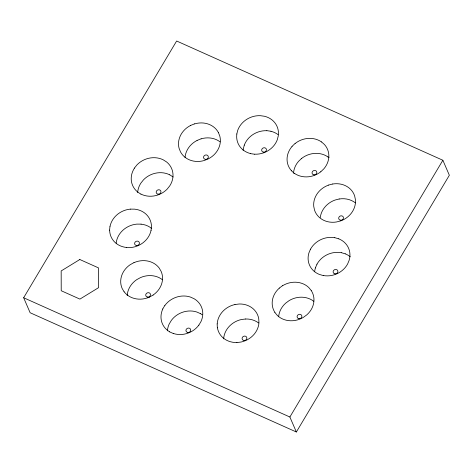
<?xml version="1.0" encoding="UTF-8"?>
<svg xmlns="http://www.w3.org/2000/svg" width="473" height="473" viewBox="0 0 473 473"><rect width="100%" height="100%" fill="white"/><g stroke="black" fill="none" stroke-linecap="round" stroke-linejoin="round"><path stroke-width="0.71" d="M217.148 323.887L217.344 327.801M109.588 230.168L109.99 226.224M116.169 243.187L116.476 241.212A21.261 18.873 -23.4 0 1 136.833 224.119L141.096 224.137M151.064 230.44L151.461 226.496A21.261 18.873 -23.4 0 0 134.604 209.155L130.347 209.119M236.79 134.019L237.801 130.116A21.261 18.873 -23.4 0 1 260.398 115.69L264.519 116.269A21.261 18.873 -23.4 0 1 278.272 135.887L277.279 139.789A21.261 18.873 -23.4 0 1 254.728 154.186M244.287 145.105L243.276 149.007A21.261 18.873 -23.4 0 0 243.146 150.302M315.39 267.925L316.981 264.147M310.495 249.159L308.904 252.937A21.261 18.873 -23.4 0 0 319.299 274.417L323.266 275.57M162.724 308.981L164.852 305.404M23.65 297.748L176.636 41.003L442.864 160.258L449.35 175.252L296.364 431.997L30.136 312.742L23.65 297.748L289.878 417.009L296.364 431.997M289.878 417.009L442.864 160.258M198.837 325.164L200.972 321.581A21.261 18.873 -23.4 0 0 194.072 298.711L190.371 297.038A21.261 18.873 -23.4 0 0 164.906 305.428M134.373 168.134L137.016 164.829A21.261 18.873 -23.4 0 1 163.244 159.839L166.62 161.985A21.261 18.873 -23.4 0 1 169.777 185.83L167.146 189.135A21.261 18.873 -23.4 0 1 140.942 194.096M292.001 146.417L295.099 143.455M301.585 158.443L298.487 161.405A21.261 18.873 -23.4 0 0 293.508 173.219M320.747 171.805L323.845 168.843A21.261 18.873 -23.4 0 0 324.46 144.537L321.516 141.918M279.23 288.128L282.718 285.568M153.104 295.063L149.302 297.174M133.954 262.616L130.146 264.726A21.261 18.873 -23.4 0 0 122.158 288.495L124.115 291.835M190.584 125.446L194.628 123.837M197.07 140.44L201.114 138.826M328.54 185.061L332.744 183.985M339.23 198.973L335.026 200.055A21.261 18.873 -23.4 0 0 320.268 217.503M234.945 304.523L239.22 303.997A21.261 18.873 -23.4 0 1 258.743 318.79L258.956 322.698A21.261 18.873 -23.4 0 1 241.153 342.014L236.878 342.588M245.706 318.991L241.431 319.512A21.261 18.873 -23.4 0 0 223.646 338.875M126.445 247.521L130.708 247.55A21.261 18.873 -23.4 0 0 151.053 230.398M266.843 130.66L271.005 131.258M254.716 154.233L250.554 153.642M334.795 237.677L338.769 238.824M341.281 252.665L345.255 253.812M173.325 333.53L169.612 331.869M200.564 313.688L196.857 312.026A21.261 18.873 -23.4 0 0 171.35 320.398L169.21 323.975A21.261 18.873 -23.4 0 0 167.436 330.846M169.742 174.815L173.106 176.973M140.907 194.137L137.537 191.979M328.002 156.912L329.042 157.728M294.33 173.343L291.374 170.735M311.258 290.54L308.774 287.531A21.261 18.873 -23.4 0 0 282.748 285.609M274.825 312.411L277.308 315.42A21.261 18.873 -23.4 0 0 303.359 317.371L306.853 314.823A21.261 18.873 -23.4 0 0 311.246 290.546M218.408 132.529L219.809 136.129A21.261 18.873 -23.4 0 1 208.28 158.881L204.241 160.501A21.261 18.873 -23.4 0 1 180.467 151.809L179.054 148.209A21.261 18.873 -23.4 0 1 190.589 125.457M245.664 319.003A21.261 18.873 -23.4 0 1 258.589 322.953M278.65 316.762A21.261 18.873 -23.4 0 1 285.722 303.122L289.204 300.556A21.261 18.873 -23.4 0 1 313.753 301.289M314.651 271.756A21.261 18.873 -23.4 0 1 315.402 267.931M316.975 264.194A21.261 18.873 -23.4 0 1 341.258 252.712M345.249 253.824A21.261 18.873 -23.4 0 1 350.251 256.786M339.188 198.997A21.261 18.873 -23.4 0 1 355.371 202.852M301.561 158.485A21.261 18.873 -23.4 0 1 327.966 156.947M244.287 145.152A21.261 18.873 -23.4 0 1 266.831 130.714M270.946 131.299A21.261 18.873 -23.4 0 1 277.994 134.586M185.038 157.562A21.261 18.873 -23.4 0 1 197.075 140.446M201.12 138.837A21.261 18.873 -23.4 0 1 220.034 141.835M137.69 192.257A21.261 18.873 -23.4 0 1 140.871 183.128L143.502 179.823A21.261 18.873 -23.4 0 1 169.73 174.827M141.049 224.143A21.261 18.873 -23.4 0 1 151.738 228.518M162.511 279.785A21.261 18.873 -23.4 0 0 140.44 277.616L136.638 279.714A21.261 18.873 -23.4 0 0 127.207 295.572M200.522 313.682A21.261 18.873 -23.4 0 1 202.166 314.752M236.926 342.529A21.261 18.873 -23.4 0 1 217.403 327.754M217.202 323.881A21.261 18.873 -23.4 0 1 234.992 304.529M274.896 312.411A21.261 18.873 -23.4 0 1 279.301 288.14M310.489 249.206A21.261 18.873 -23.4 0 1 334.772 237.724M338.763 238.83A21.261 18.873 -23.4 0 1 349.145 260.31L347.566 264.088A21.261 18.873 -23.4 0 1 323.284 275.523M328.552 185.114A21.261 18.873 -23.4 0 0 313.741 206.382L314.533 210.142A21.261 18.873 -23.4 0 0 336.415 221.991L340.619 220.926A21.261 18.873 -23.4 0 0 355.424 199.641L354.626 195.846A21.261 18.873 -23.4 0 0 332.744 183.997M320.777 171.77A21.261 18.873 -23.4 0 1 294.372 173.301M291.445 170.723A21.261 18.873 -23.4 0 1 292.072 146.417M295.134 143.49A21.261 18.873 -23.4 0 1 321.539 141.959M250.613 153.595A21.261 18.873 -23.4 0 1 236.855 133.989M194.645 123.885A21.261 18.873 -23.4 0 1 218.414 132.57M137.608 191.961A21.261 18.873 -23.4 0 1 134.444 168.128M126.498 247.468A21.261 18.873 -23.4 0 1 109.653 230.126M110.049 226.224A21.261 18.873 -23.4 0 1 130.388 209.131M153.092 295.051A21.261 18.873 -23.4 0 0 161.092 271.295L159.135 267.954A21.261 18.873 -23.4 0 0 133.977 262.663M149.332 297.145A21.261 18.873 -23.4 0 1 124.163 291.806M198.849 325.122A21.261 18.873 -23.4 0 1 173.355 333.483M169.683 331.839A21.261 18.873 -23.4 0 1 162.795 308.97M79.819 259.517L61.171 270.94L61.218 290.735L79.907 299.107L98.55 287.685L98.508 267.889L79.819 259.517M244.062 340.489A2.436 2.164 -23.4 0 0 246.735 337.361A2.436 2.164 -23.4 0 0 242.643 337.018A2.436 2.164 -23.4 0 0 244.062 340.489M298.989 318.69A2.436 2.164 -23.4 0 0 301.762 315.633A2.436 2.164 -23.4 0 0 297.7 315.166A2.436 2.164 -23.4 0 0 298.989 318.69M334.985 273.843A2.436 2.164 -23.4 0 0 337.781 270.804A2.436 2.164 -23.4 0 0 333.731 270.314A2.436 2.164 -23.4 0 0 334.985 273.843M340.525 220.205A2.436 2.164 -23.4 0 0 343.368 217.202A2.436 2.164 -23.4 0 0 339.324 216.652A2.436 2.164 -23.4 0 0 340.525 220.205M314.048 174.844A2.436 2.164 -23.4 0 0 316.679 171.681A2.436 2.164 -23.4 0 0 312.576 171.397A2.436 2.164 -23.4 0 0 314.048 174.844M263.65 152.152A2.436 2.164 -23.4 0 0 266.299 149.001A2.436 2.164 -23.4 0 0 262.208 148.688A2.436 2.164 -23.4 0 0 263.65 152.152M205.489 159.348A2.436 2.164 -23.4 0 0 208.209 156.25A2.436 2.164 -23.4 0 0 204.129 155.854A2.436 2.164 -23.4 0 0 205.489 159.348M158.077 194.155A2.436 2.164 -23.4 0 0 160.861 191.104A2.436 2.164 -23.4 0 0 156.799 190.625A2.436 2.164 -23.4 0 0 158.077 194.155M136.496 245.505A2.436 2.164 -23.4 0 0 139.299 242.466A2.436 2.164 -23.4 0 0 135.248 241.963A2.436 2.164 -23.4 0 0 136.496 245.505M147.517 297.062A2.436 2.164 -23.4 0 0 150.414 294.1A2.436 2.164 -23.4 0 0 146.394 293.479A2.436 2.164 -23.4 0 0 147.517 297.062M187.941 332.478A2.436 2.164 -23.4 0 0 190.578 329.32A2.436 2.164 -23.4 0 0 186.48 329.025A2.436 2.164 -23.4 0 0 187.941 332.478"/></g></svg>
